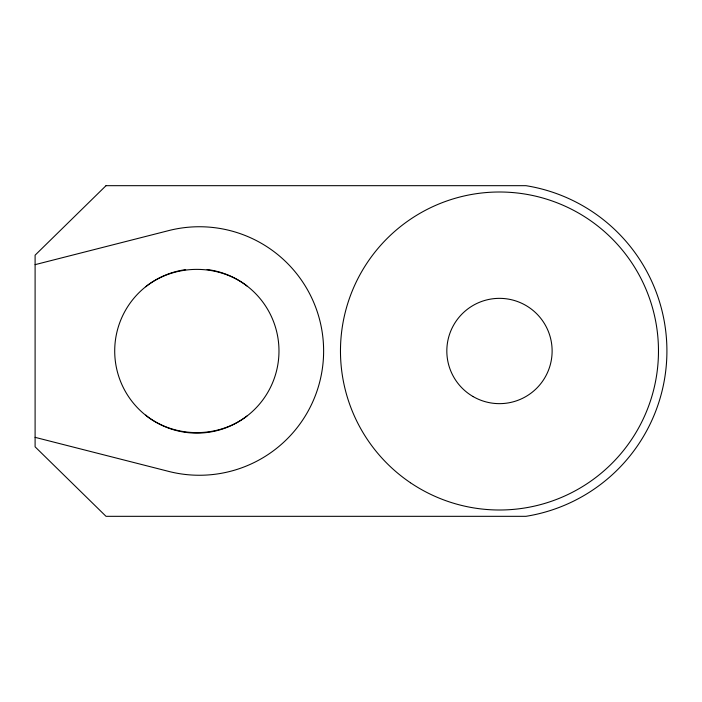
<?xml version="1.0" encoding="UTF-8"?>
<svg xmlns="http://www.w3.org/2000/svg" width="702" height="702" viewBox="0 0 702 702"><rect width="100%" height="100%" fill="white"/><g stroke="black" fill="none" stroke-linecap="round" stroke-linejoin="round"><path stroke-width="1.05" d="M145.832 286.767L146.472 286.126C175.272 264.013 217.418 263.776 246.472 285.556L246.92 286.004M246.92 416.049C218.173 438.039 176.167 438.127 147.209 416.444L145.832 415.084M35.1 264.654L167.208 230.976A124.254 124.254 0 0 1 323.622 351A124.254 124.254 0 0 1 167.208 471.024L35.1 437.346M207.099 269.507A82.134 82.134 0 0 1 266.365 394.735A82.134 82.134 0 0 1 127.825 395.524A82.134 82.134 0 0 1 185.653 269.629M106.02 185.679L35.1 255.177L35.1 446.823L106.02 516.321L525.956 516.321A167.427 167.427 0 0 0 525.956 185.679L106.02 185.679M473.148 396.595A52.65 52.65 0 0 0 552.123 351A52.65 52.65 0 0 0 473.148 305.405A52.65 52.65 0 0 0 473.148 396.595M410.468 482.757A159.003 159.003 0 0 0 658.081 362.197A159.003 159.003 0 0 0 429.861 208.046A159.003 159.003 0 0 0 410.468 482.757"/></g></svg>
